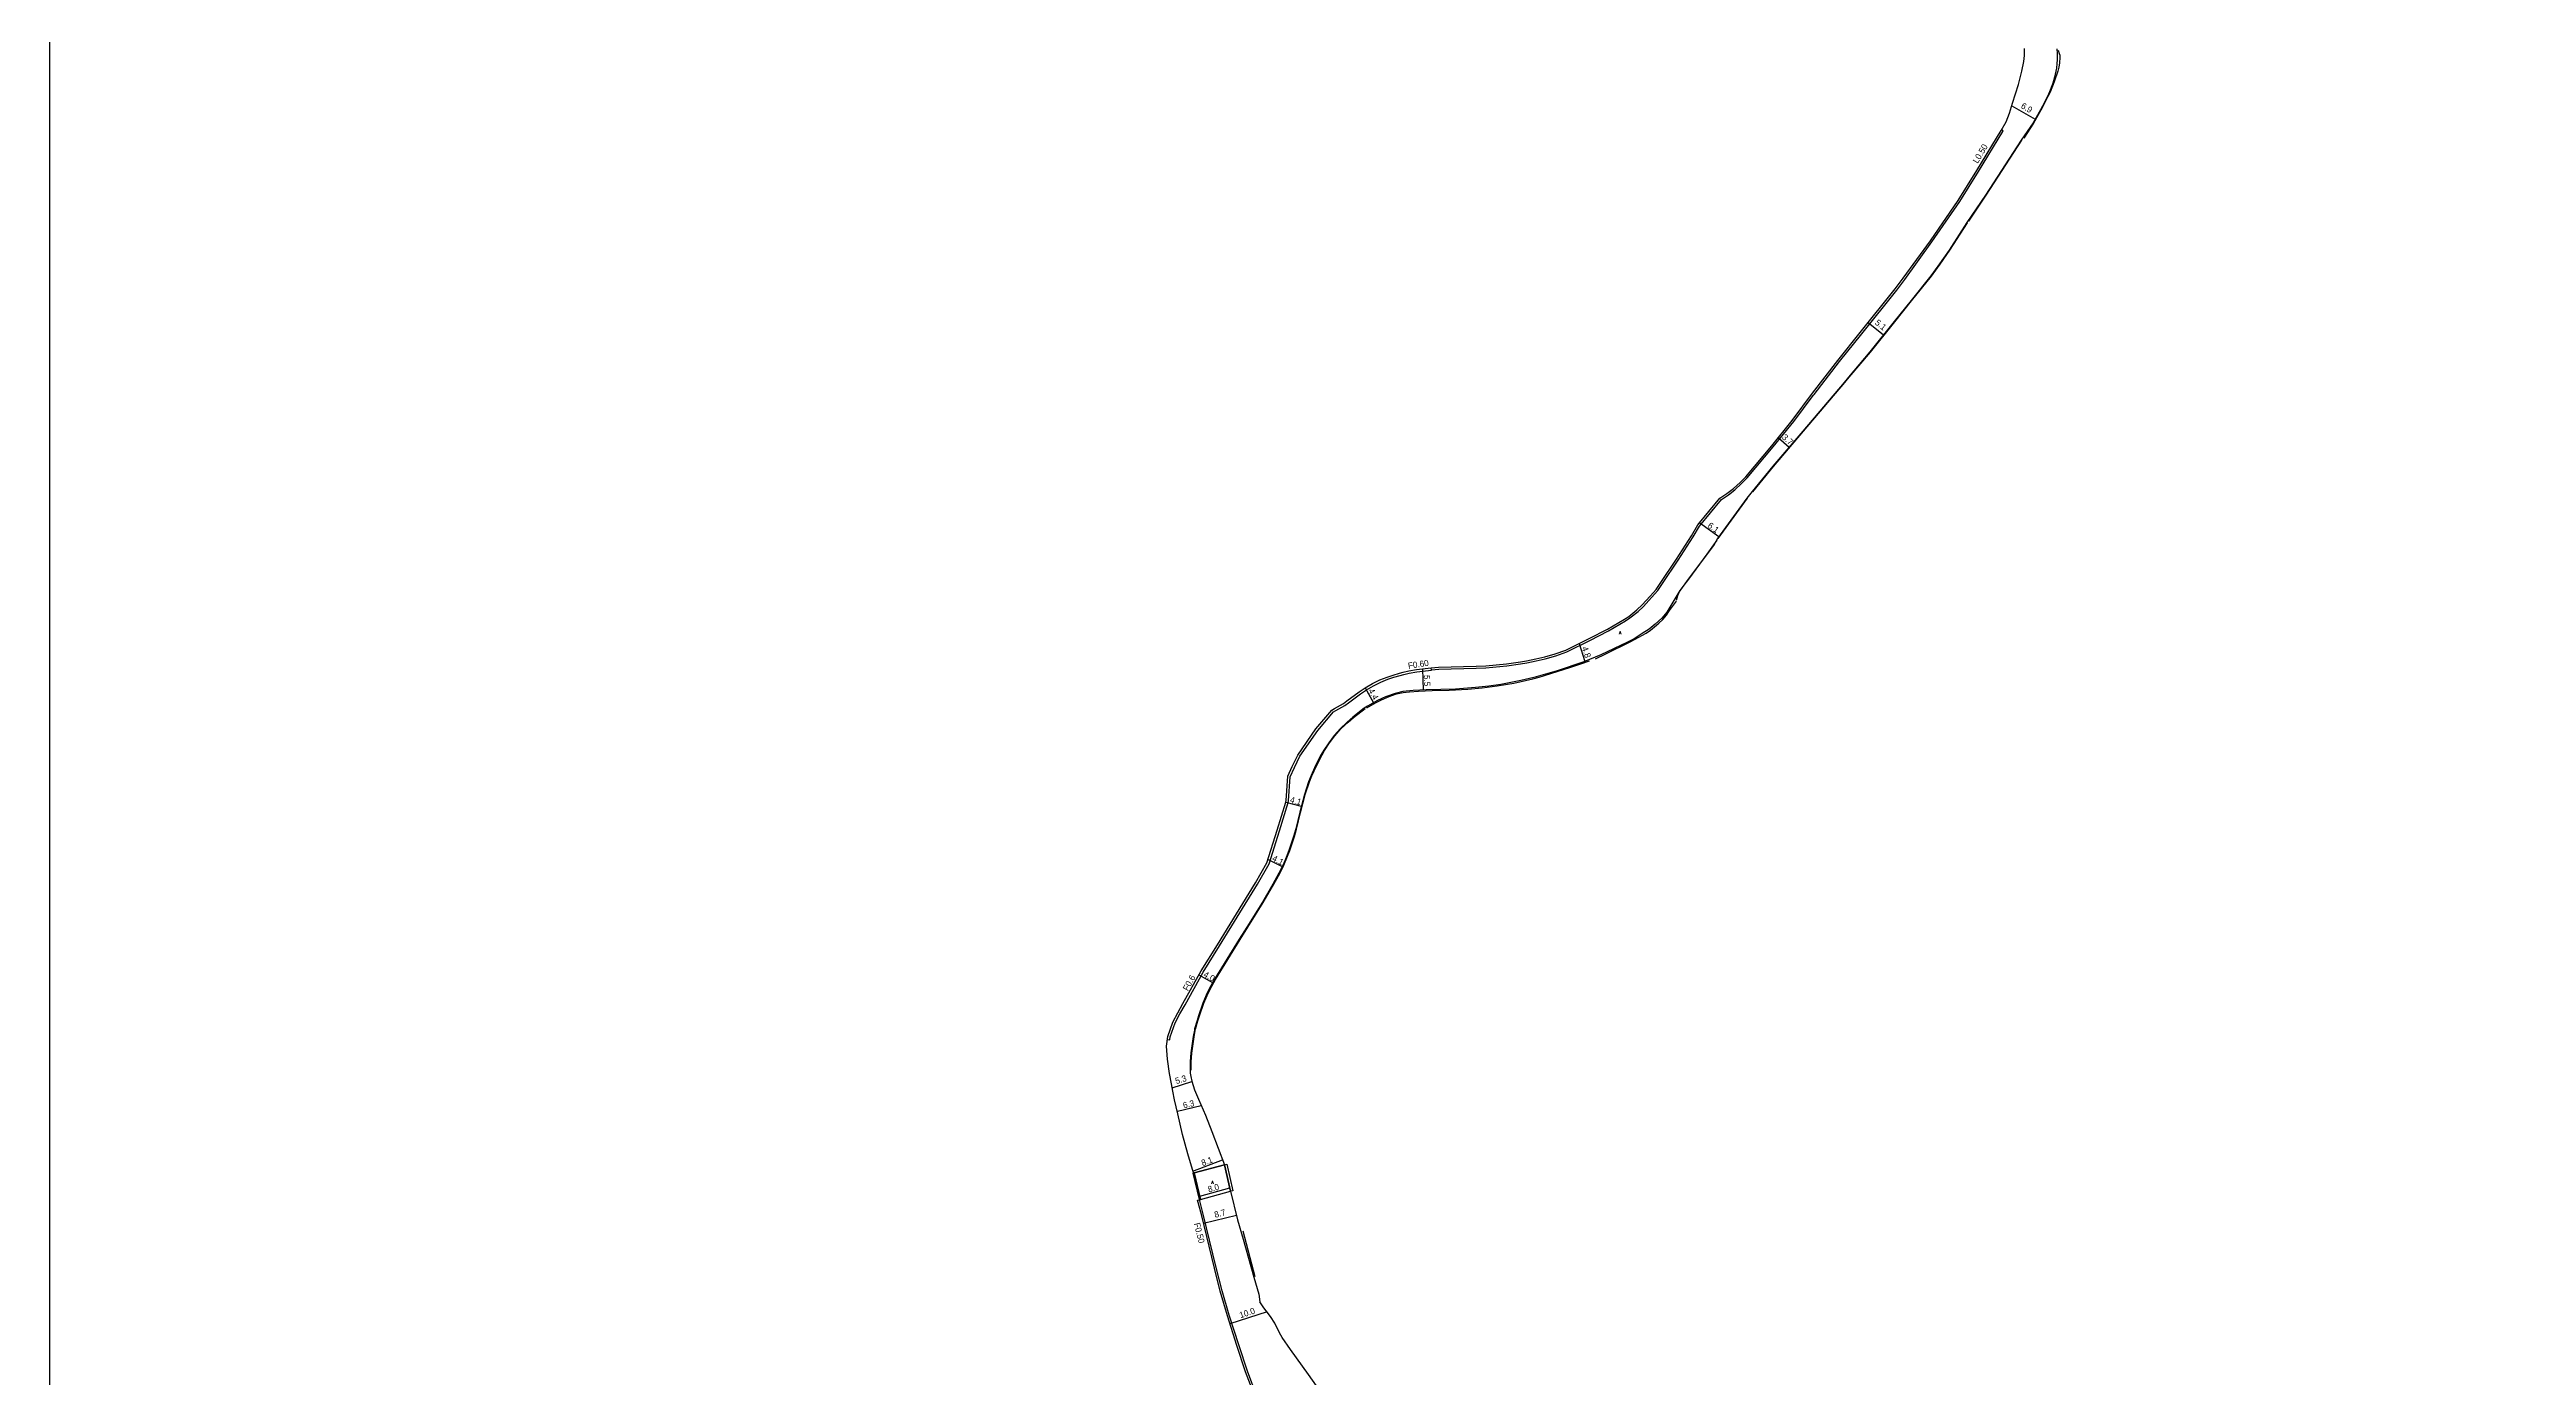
# Model space of a CAD drawing. Header units: metres. Extents: x -16000 to -12000, y -87000 to -84000.
# Drawn here: x -14400 to -13763, y -85696 to -85355 of the extents above; entities that cross this region are included whole.
import ezdxf

# ---------------------------------------------------------------- set-up
doc = ezdxf.new("R2010")
doc.units = ezdxf.units.M
doc.header["$LTSCALE"] = 2.5
for name, color, linetype in [('側溝・桝', 7, 'Continuous'), ('図郭', 7, 'Continuous'), ('幅員', 7, 'Continuous'), ('歩道・分離帯・安全施設', 7, 'Continuous'), ('舗装', 7, 'Continuous'), ('道路', 7, 'Continuous')]:
    doc.layers.add(name, color=color, linetype=linetype)
doc.styles.get("Standard").update_dxf_attribs({"font": ''})
doc.styles.add('YOKO_DECO', font='txt.shx', dxfattribs={"bigfont": 'extfont.shx'})
doc.styles.get('Standard').set_extended_font_data('@MS PGothic')

msp = doc.modelspace()

# ---------------------------------------------------------------- linework, layer by layer
at = {"layer": '側溝・桝'}
for points in [[(-14044.84, -85514.01), (-14042.99, -85513.86), (-14033.36, -85513.59), (-14030.86, -85513.51), (-14025.49, -85512.98), (-14021.94, -85512.5), (-14020.34, -85512.25), (-14017.96, -85511.76), (-14015.62, -85511.19), (-14012.89, -85510.43), (-14010.11, -85509.45), (-14004.14, -85506.48), (-13999.35, -85504.04), (-13994.99, -85501.44), (-13993.85, -85500.72), (-13991.72, -85499.02), (-13990.38, -85497.73), (-13988.27, -85495.48), (-13986.72, -85493.69), (-13985.5, -85491.89), (-13981.42, -85485.9), (-13977.63, -85479.88), (-13975.98, -85477.13), (-13970.31, -85470.29), (-13968.55, -85469.08), (-13966.86, -85467.81), (-13965.16, -85466.2), (-13963.71, -85464.73), (-13957.03, -85456.79), (-13951.75, -85450.29), (-13946.73, -85443.55), (-13946.55, -85443.3), (-13940.02, -85434.88), (-13934.28, -85427.7), (-13925.29, -85416.48), (-13923.2, -85413.77), (-13916.24, -85404.08), (-13909.11, -85393.73), (-13904.26, -85386.03), (-13898.01, -85375.74), (-13897.91, -85375.57), (-13898.34, -85375.32)], [(-14112.7, -85608.97), (-14112.09, -85609.07), (-14111.97, -85608.34), (-14110.73, -85604.76), (-14109.49, -85602.4), (-14108.19, -85600.06), (-14103.53, -85591.7), (-14099.36, -85584.98), (-14089.59, -85569.09), (-14086.58, -85563.87), (-14083.9, -85555.39), (-14081.68, -85548.14), (-14081.61, -85547.7), (-14081.17, -85541.52), (-14080.07, -85539.16), (-14078.68, -85536.24), (-14074.06, -85529.59), (-14070.07, -85524.84), (-14069.47, -85524.47), (-14067.13, -85523.21), (-14066.21, -85522.54), (-14063.08, -85520.22), (-14061.57, -85519.17), (-14059.73, -85518.12), (-14057.88, -85517.21), (-14056.05, -85516.48), (-14054.54, -85515.96), (-14052.93, -85515.5), (-14051.95, -85515.2), (-14050.57, -85514.9), (-14048.58, -85514.56), (-14044.82, -85514.11), (-14044.9, -85513.49)], [(-14087.06, -85706.6), (-14088.72, -85703.14), (-14089.64, -85700.88), (-14092.16, -85694.22), (-14094.4, -85687.42), (-14096.82, -85679.84), (-14098.66, -85673.53), (-14100.15, -85667.58), (-14103.49, -85653.83), (-14104.45, -85650.12)]]:
    msp.add_lwpolyline(points, dxfattribs=at)
at = {"layer": '図郭'}
msp.add_lwpolyline([(-14400, -85800), (-13600, -85800), (-13600, -85200), (-14400, -85200)], close=True, dxfattribs=at)
at = {"layer": '幅員'}
for points in [[(-13895.74, -85369.18), (-13889.71, -85372.63)], [(-13932.59, -85424.79), (-13928.65, -85427.96)], [(-13955.74, -85454.4), (-13952.92, -85456.82)], [(-13975.93, -85476.26), (-13971.03, -85479.82)], [(-14006.94, -85507.3), (-14005.41, -85511.89)], [(-14061.9, -85518.65), (-14059.74, -85522.49)], [(-14047.2, -85513.77), (-14046.98, -85519.23)], [(-14082.28, -85548), (-14078.32, -85549.03)], [(-14086.86, -85562.72), (-14083.21, -85564.56)], [(-14104.63, -85592.39), (-14101.09, -85594.37)], [(-14111.5, -85621.39), (-14106.4, -85619.83)], [(-14104.01, -85626.04), (-14110.15, -85627.49)], [(-14106.15, -85642.78), (-14098.54, -85639.93)], [(-14104.41, -85649.27), (-14096.69, -85647.08)], [(-14103.45, -85656.16), (-14094.98, -85654.09)], [(-14087.12, -85678.99), (-14096.66, -85682.04)]]:
    msp.add_lwpolyline(points, dxfattribs=at)
at = {"layer": '歩道・分離帯・安全施設'}
for points in [[(-13883.84, -85354.88), (-13883.51, -85355.71), (-13883.41, -85356.13), (-13883.4, -85356.79), (-13883.48, -85358.15), (-13883.64, -85359.23), (-13883.88, -85360.26), (-13884.8, -85362.99), (-13885.9, -85365.62), (-13886.43, -85366.79), (-13887.71, -85369.33), (-13888.24, -85370.27), (-13890.16, -85373.62), (-13892.61, -85377.49)], [(-13893.21, -85378.02), (-13902.41, -85392.15), (-13906.83, -85398.8)], [(-13907.16, -85399.18), (-13911.77, -85406.27), (-13914.21, -85409.84), (-13916.46, -85412.89), (-13921.54, -85419.22), (-13925.86, -85424.65), (-13932.11, -85432.42), (-13937.58, -85438.89), (-13938.74, -85440.25), (-13949.31, -85452.77), (-13957.07, -85461.81), (-13962.39, -85468.28)], [(-13963.77, -85469.98), (-13971.28, -85480.34)], [(-13981.89, -85496.15), (-13981.52, -85494.95), (-13981.29, -85494.32), (-13981.08, -85493.92), (-13979.89, -85492.3), (-13978.72, -85490.76), (-13973.97, -85484.3), (-13971.4, -85480.74)], [(-14002.72, -85511.21), (-14000.01, -85509.95), (-13993.82, -85506.88), (-13991.58, -85505.64), (-13989.72, -85504.6), (-13988.57, -85503.83), (-13987.51, -85503.03), (-13986.41, -85502.09), (-13985.38, -85501.07), (-13984.49, -85499.96), (-13983.65, -85498.81), (-13981.9, -85496.42)], [(-14061.43, -85523.81), (-14059.08, -85522.44), (-14057.72, -85521.75), (-14055.73, -85520.87), (-14053.81, -85520.22), (-14052.13, -85519.83), (-14050.49, -85519.66), (-14048.15, -85519.5), (-14044.66, -85519.37), (-14040.3, -85519.27), (-14035.54, -85519), (-14031.84, -85518.69), (-14027.97, -85518.19), (-14023.73, -85517.44), (-14018.78, -85516.32), (-14017.17, -85515.91), (-14014.18, -85514.98), (-14009.26, -85513.47), (-14006.46, -85512.53), (-14004.24, -85511.75)], [(-14106.62, -85616.9), (-14106.64, -85614.71), (-14106.43, -85612.51), (-14105.85, -85608.31), (-14105.55, -85606.65), (-14105.49, -85606.33), (-14104.89, -85604.18), (-14104.48, -85602.95), (-14103.36, -85599.7), (-14102.54, -85597.68), (-14101.77, -85596.04), (-14100.38, -85593.56), (-14094.03, -85583.28), (-14092.09, -85580.18), (-14088.09, -85573.77), (-14085.36, -85569.12), (-14083.87, -85566.37), (-14082.78, -85564.21), (-14081.99, -85562.33), (-14081.29, -85560.49), (-14080.06, -85556.89), (-14079.52, -85554.95), (-14078.5, -85550.67), (-14077.31, -85546.1), (-14076.24, -85542.84), (-14075.58, -85541.25), (-14074.41, -85538.68), (-14072.95, -85535.89), (-14072.31, -85534.77), (-14071.03, -85532.82), (-14069.66, -85531), (-14068.13, -85529.23), (-14066.3, -85527.52), (-14064.87, -85526.25), (-14061.91, -85523.97)], [(-14105.89, -85643.38), (-14104.34, -85649.84)], [(-14096.47, -85647.87), (-14098.01, -85641.23)], [(-14090.13, -85669.95), (-14093.25, -85658.26)]]:
    msp.add_lwpolyline(points, dxfattribs=at)
at = {"layer": '舗装'}
for points in [[(-14105.83, -85643.23), (-14098.08, -85641.16)], [(-14104.22, -85650.07), (-14096.47, -85647.99)]]:
    msp.add_lwpolyline(points, dxfattribs=at)
at = {"layer": '道路'}
for points in [[(-14090.11, -85701.07), (-14092.65, -85694.39), (-14094.89, -85687.58), (-14097.31, -85679.99), (-14099.16, -85673.67), (-14100.65, -85667.7), (-14103.99, -85653.95), (-14104.97, -85650.25), (-14104.22, -85650.07), (-14105.83, -85643.23), (-14106, -85643.27), (-14107.48, -85638.39), (-14108.84, -85633.44), (-14110.01, -85628.08), (-14110.86, -85624.51), (-14111.33, -85622.31), (-14111.69, -85620.42), (-14112.15, -85617.71), (-14112.73, -85614.02), (-14112.98, -85610.75), (-14112.57, -85608.19), (-14111.3, -85604.51), (-14110.04, -85602.11), (-14108.73, -85599.76), (-14104.06, -85591.39), (-14099.88, -85584.66), (-14090.12, -85568.77), (-14087.15, -85563.62), (-14084.49, -85555.21), (-14082.28, -85548), (-14082.22, -85547.62), (-14081.77, -85541.36), (-14080.62, -85538.9), (-14079.22, -85535.93), (-14074.55, -85529.22), (-14070.48, -85524.37), (-14069.78, -85523.94), (-14067.46, -85522.68), (-14066.58, -85522.04), (-14063.44, -85519.72), (-14061.9, -85518.65), (-14060.02, -85517.57), (-14058.14, -85516.65), (-14056.27, -85515.9), (-14054.72, -85515.37), (-14053.11, -85514.91), (-14052.11, -85514.6), (-14050.69, -85514.3), (-14048.67, -85513.94), (-14044.9, -85513.49), (-14043.02, -85513.35), (-14033.38, -85513.07), (-14030.9, -85512.99), (-14025.55, -85512.47), (-14022.02, -85511.98), (-14020.43, -85511.74), (-14018.07, -85511.25), (-14015.75, -85510.69), (-14013.05, -85509.93), (-14010.31, -85508.98), (-14004.37, -85506.02), (-13999.6, -85503.59), (-13995.26, -85501), (-13994.15, -85500.3), (-13992.06, -85498.63), (-13990.75, -85497.37), (-13988.66, -85495.13), (-13987.13, -85493.37), (-13985.93, -85491.6), (-13981.85, -85485.62), (-13978.07, -85479.61), (-13976.4, -85476.83), (-13970.71, -85469.96), (-13968.94, -85468.77), (-13967.26, -85467.5), (-13965.55, -85465.89), (-13964.1, -85464.43), (-13957.43, -85456.48), (-13952.14, -85449.98), (-13946.94, -85443), (-13940.41, -85434.58), (-13934.67, -85427.39), (-13925.68, -85416.18), (-13923.6, -85413.47), (-13916.65, -85403.8), (-13909.52, -85393.45), (-13904.68, -85385.77), (-13898.44, -85375.49), (-13897.13, -85373.24), (-13896.35, -85371.08), (-13895.51, -85368.5), (-13894.01, -85363.67), (-13893.11, -85360.28), (-13892.66, -85357.78), (-13892.47, -85356.25), (-13892.42, -85354.44)], [(-13884.12, -85354.56), (-13884.05, -85355.75), (-13884.04, -85356.34), (-13884.06, -85357.31), (-13884.13, -85358.32), (-13884.27, -85359.51), (-13884.54, -85361.01), (-13884.74, -85361.84), (-13884.98, -85362.71), (-13885.26, -85363.57), (-13886, -85365.58), (-13886.52, -85366.75), (-13887.8, -85369.29), (-13888.33, -85370.22), (-13890.25, -85373.57), (-13893.29, -85377.95), (-13902.49, -85392.09), (-13907.24, -85399.13), (-13911.85, -85406.21), (-13914.29, -85409.78), (-13916.54, -85412.82), (-13921.62, -85419.16), (-13925.94, -85424.59), (-13932.19, -85432.35), (-13937.66, -85438.82), (-13938.82, -85440.19), (-13949.39, -85452.7), (-13957.15, -85461.74), (-13962.47, -85468.22), (-13963.85, -85469.92), (-13971.36, -85480.28), (-13972.23, -85481.83), (-13979.28, -85491.34), (-13981.27, -85494.06), (-13983.06, -85497.08), (-13984.41, -85499.2), (-13985.69, -85500.81), (-13987.34, -85502.34), (-13988.92, -85503.61), (-13990.72, -85504.74), (-13992.77, -85506.07), (-13994.63, -85507.04), (-14001.31, -85510.2), (-14005.66, -85511.97), (-14012.59, -85514.29), (-14018.58, -85516.01), (-14021.85, -85516.77), (-14024.46, -85517.31), (-14027.07, -85517.78), (-14030.15, -85518.24), (-14033.54, -85518.61), (-14038.7, -85519.02), (-14046.23, -85519.2), (-14049.58, -85519.33), (-14052.25, -85519.62), (-14054.22, -85520.09), (-14056.67, -85520.97), (-14058.74, -85521.92), (-14061.33, -85523.38), (-14062.13, -85523.92), (-14065.09, -85526.19), (-14066.52, -85527.46), (-14068.35, -85529.17), (-14069.88, -85530.94), (-14071.26, -85532.76), (-14072.53, -85534.7), (-14073.18, -85535.83), (-14074.64, -85538.62), (-14075.81, -85541.19), (-14076.46, -85542.78), (-14077.53, -85546.04), (-14078.73, -85550.6), (-14079.75, -85554.88), (-14080.29, -85556.83), (-14081.52, -85560.43), (-14082.22, -85562.27), (-14083, -85564.15), (-14084.09, -85566.3), (-14085.59, -85569.06), (-14088.32, -85573.71), (-14092.32, -85580.12), (-14094.25, -85583.22), (-14100.61, -85593.5), (-14102, -85595.98), (-14102.77, -85597.62), (-14103.58, -85599.64), (-14104.7, -85602.89), (-14105.11, -85604.12), (-14105.72, -85606.27), (-14105.78, -85606.59), (-14106.07, -85608.24), (-14106.66, -85612.45), (-14106.86, -85614.65), (-14106.84, -85617.64), (-14106.7, -85618.51), (-14106.44, -85619.7), (-14105.75, -85621.96), (-14104.76, -85624.36), (-14102.95, -85628.4), (-14101.28, -85632.63), (-14098.08, -85641.16), (-14096.47, -85647.99), (-14094.67, -85655.35), (-14093.29, -85660.26), (-14090.55, -85670.02), (-14089.26, -85674.38), (-14088.93, -85676.36)], [(-14098.08, -85641.16), (-14096.47, -85647.99)], [(-14071.74, -85701.75), (-14076.46, -85695.07), (-14081.09, -85688.63), (-14083.21, -85685.53), (-14083.88, -85684.32), (-14085.12, -85681.87), (-14086.19, -85680.19), (-14087.97, -85677.9), (-14088.93, -85676.36)]]:
    msp.add_lwpolyline(points, dxfattribs=at)
for points in [[(-14104.53, -85650.14), (-14104.22, -85650.07), (-14105.83, -85643.23), (-14106.15, -85643.3)], [(-14105.83, -85643.23), (-14104.22, -85650.07), (-14096.47, -85647.99), (-14098.08, -85641.16)], [(-14096.47, -85647.99), (-14098.08, -85641.16), (-14097.49, -85641.02), (-14095.88, -85647.85)]]:
    msp.add_lwpolyline(points, close=True, dxfattribs=at)

# ---------------------------------------------------------------- texts
at = {"layer": '側溝・桝'}
for s, rotation, p in [('L0.50', 59, (-13904.5, -85384.1)), ('F0.60', 9, (-14050.76, -85513.82)), ('F0.6', 61, (-14107.46, -85596.67)), ('F0.50', 284, (-14105.93, -85656.28))]:
    msp.add_text(s, height=1.6, rotation=rotation, dxfattribs=at).set_placement(p)
at = {"layer": '幅員'}
for s, rotation, p in [('6.9', 330, (-13893.54, -85369.64)), ('5.1', 321, (-13931.04, -85425.14)), ('3.7', 319, (-13954.94, -85454.53)), ('6.1', 324, (-13974.04, -85477.3)), ('4.8', 289, (-14006.26, -85508.38)), ('4.4', 299, (-14061.17, -85519.38)), ('5.5', 272, (-14046.84, -85515.39)), ('4.1', 345, (-14081.34, -85548.09)), ('4.1', 333, (-14085.96, -85562.98)), ('4.0', 331, (-14103.63, -85592.79)), ('5.3', 17, (-14110.43, -85620.48)), ('6.3', 13, (-14108.51, -85626.73)), ('8.1', 21, (-14103.63, -85641.55)), ('8.0', 16, (-14102.08, -85648.32)), ('8.7', 14, (-14100.44, -85654.81)), ('10.0', 18, (-14093.92, -85680.61))]:
    msp.add_text(s, height=1.6, rotation=rotation, dxfattribs=at).set_placement(p)
at = {"layer": '舗装', "style": 'YOKO_DECO'}
for p in [(-13996.67, -85504.88, 390.17), (-14101.42, -85646.04, 388.97)]:
    msp.add_text('A', height=0.75, dxfattribs=at).set_placement(p)

doc.saveas('drawing.dxf')
